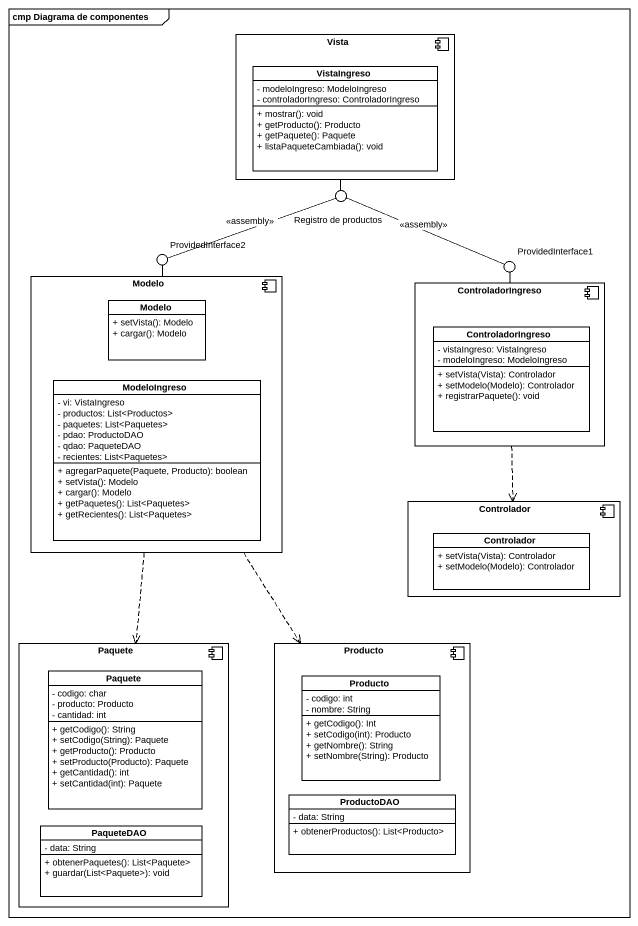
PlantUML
@startuml
mainframe cmp Diagrama de componentes
allowmixing
hide circle
hide empty members
skinparam classAttributeIconSize 0
component Vista {
  class VistaIngreso {
    - modeloIngreso: ModeloIngreso
    - controladorIngreso: ControladorIngreso
    + mostrar(): void
    + getProducto(): Producto
    + getPaquete(): Paquete
    + listaPaqueteCambiada(): void
  }
}
() "Registro de productos" as Registro_de_productos
() ProvidedInterface2
() ProvidedInterface1
component Modelo {
  class "Modelo" as Modelo_2 {
    + setVista(): Modelo
    + cargar(): Modelo
  }
  class ModeloIngreso {
    - vi: VistaIngreso
    - productos: List<Productos>
    - paquetes: List<Paquetes>
    - pdao: ProductoDAO
    - qdao: PaqueteDAO
    - recientes: List<Paquetes>
    + agregarPaquete(Paquete, Producto): boolean
    + setVista(): Modelo
    + cargar(): Modelo
    + getPaquetes(): List<Paquetes>
    + getRecientes(): List<Paquetes>
  }
}
component ControladorIngreso {
  class "ControladorIngreso" as ControladorIngreso_2 {
    - vistaIngreso: VistaIngreso
    - modeloIngreso: ModeloIngreso
    + setVista(Vista): Controlador
    + setModelo(Modelo): Controlador
    + registrarPaquete(): void
  }
}
component Controlador {
  class "Controlador" as Controlador_2 {
    + setVista(Vista): Controlador
    + setModelo(Modelo): Controlador
  }
}
component Paquete {
  class "Paquete" as Paquete_2 {
    - codigo: char
    - producto: Producto
    - cantidad: int
    + getCodigo(): String
    + setCodigo(String): Paquete
    + getProducto(): Producto
    + setProducto(Producto): Paquete
    + getCantidad(): int
    + setCantidad(int): Paquete
  }
  class PaqueteDAO {
    - data: String
    + obtenerPaquetes(): List<Paquete>
    + guardar(List<Paquete>): void
  }
}
component Producto {
  class "Producto" as Producto_2 {
    - codigo: int
    - nombre: String
    + getCodigo(): Int
    + setCodigo(int): Producto
    + getNombre(): String
    + setNombre(String): Producto
  }
  class ProductoDAO {
    - data: String
    + obtenerProductos(): List<Producto>
  }
}
Vista -- Registro_de_productos
Modelo -up- ProvidedInterface2
ControladorIngreso -up- ProvidedInterface1
ProvidedInterface2 -right- Registro_de_productos : <<assembly>>
ProvidedInterface1 -left- Registro_de_productos : <<assembly>>
Modelo ..> Paquete
Modelo ..> Producto
ControladorIngreso ..> Controlador
@enduml
